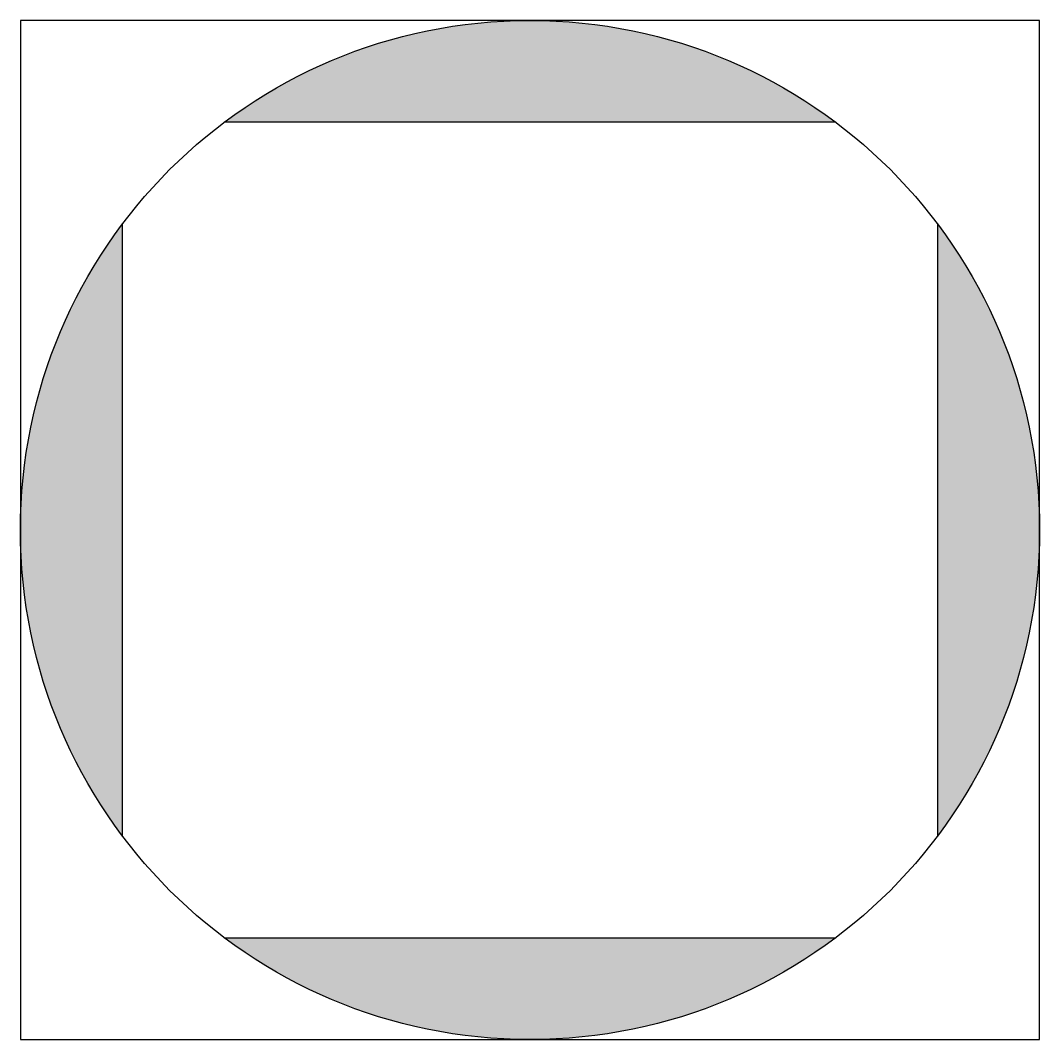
# Model space of a CAD drawing. Header units: metres. Extents: x -2 to 2, y -2 to 2.
import ezdxf

# ---------------------------------------------------------------- set-up
doc = ezdxf.new("R2010")
doc.units = ezdxf.units.M
doc.layers.get('0').update_dxf_attribs({"color": 150})

msp = doc.modelspace()

# ---------------------------------------------------------------- hatches: boundary and pattern name
h = msp.add_hatch(color=256)
h.dxf.hatch_style = 1
h.paths.add_polyline_path([(-1.2, 1.6), (1.2, 1.6, 0.333333)])
h = msp.add_hatch(color=256)
h.dxf.hatch_style = 1
h.paths.add_polyline_path([(-1.6, 1.2, 0.162278), (-2, 0, 0.162278), (-1.6, -1.2)])
h = msp.add_hatch(color=256)
h.dxf.hatch_style = 1
h.paths.add_polyline_path([(1.6, 1.2), (1.6, -1.2, 0.162278), (2, 0, 0.162278)])
h = msp.add_hatch(color=256)
h.dxf.hatch_style = 1
h.paths.add_polyline_path([(1.2, -1.6), (-1.2, -1.6, 0.333333)])

# ---------------------------------------------------------------- linework, layer by layer
msp.add_lwpolyline([(-2, -2), (2, -2), (2, 2), (-2, 2)], close=True)
for points in [[(1.2, 1.6), (-1.2, 1.6)], [(-1.6, 1.2), (-1.6, -1.2)], [(1.6, -1.2), (1.6, 1.2)], [(-1.2, -1.6), (1.2, -1.6)]]:
    msp.add_lwpolyline(points)
msp.add_circle((0, 0), 2)

doc.saveas('drawing.dxf')
